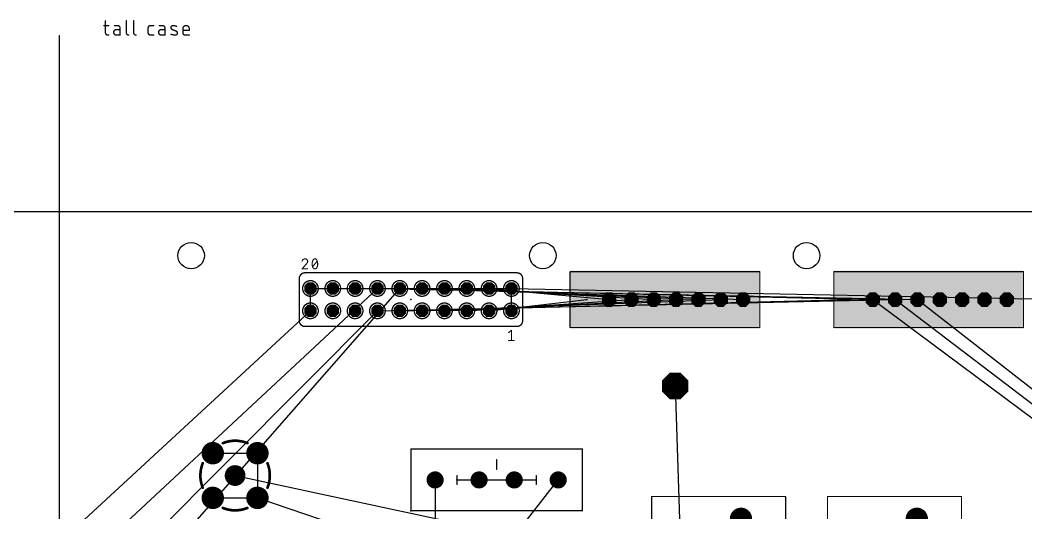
# Model space of a CAD drawing. Extents: x -180 to 275, y -75 to 92.
# Drawn here: x 90.5 to 204.9, y 35.8 to 91.8 of the extents above; entities that cross this region are included whole.
import ezdxf

# ---------------------------------------------------------------- set-up
doc = ezdxf.new("R2010")
doc.units = 0
for name, color, linetype in [('17', 110, 'CONTINUOUS'), ('19', 53, 'CONTINUOUS'), ('20', 31, 'CONTINUOUS'), ('21', 253, 'CONTINUOUS'), ('23', 53, 'CONTINUOUS'), ('39', 12, 'CONTINUOUS'), ('51', 253, 'CONTINUOUS')]:
    doc.layers.add(name, color=color, linetype=linetype)

# ---------------------------------------------------------------- blocks, each defined once
blk = doc.blocks.new('OCTAGONP')
at = {"const_width": 0.5}
blk.add_lwpolyline([(-0.25, -0.1036), (-0.25, 0.1036), (-0.1036, 0.25), (0.1036, 0.25), (0.25, 0.1036), (0.25, -0.1036), (0.1036, -0.25), (-0.1036, -0.25), (-0.25, -0.1036), (-0.25, 0.1036)], dxfattribs=at)
blk = doc.blocks.new('RECT')
blk.add_solid([(-0.5, -0.5), (0.5, -0.5), (-0.5, 0.5), (0.5, 0.5)])
blk = doc.blocks.new('SQUAREP')
blk.add_solid([(-0.5, -0.5), (0.5, -0.5), (-0.5, 0.5), (0.5, 0.5)])
blk = doc.blocks.new('ROUNDP')
at = {"const_width": 0.5}
blk.add_lwpolyline([(0, -0.25, 1), (0, 0.25, 1), (0, -0.25)], format="xyb", dxfattribs=at)

msp = doc.modelspace()

# ---------------------------------------------------------------- linework, layer by layer
at = {"layer": '19'}
for p, q in [((97.5701, 20), (133.73, 61.27)), ((97.5701, 30), (131.19, 61.27)), ((123.57, 61.27), (146.43, 61.27)), ((123.57, 58.73), (123.57, 61.27)), ((131.19, 61.27), (192.62, 60)), ((133.73, 61.27), (187.54, 60)), ((136.27, 61.27), (172.78, 60)), ((138.81, 61.27), (167.7, 60)), ((141.35, 61.27), (162.62, 60)), ((143.89, 61.27), (157.54, 60)), ((146.43, 61.27), (210, 60)), ((146.43, 58.73), (146.43, 61.27)), ((131.19, 58.73), (190.08, 60)), ((133.73, 58.73), (185, 60)), ((136.27, 58.73), (170.24, 60)), ((138.81, 58.73), (165.16, 60)), ((141.35, 58.73), (160.08, 60)), ((143.89, 58.73), (155, 60)), ((187.54, 60), (262.8, 4.0475)), ((190.08, 60), (262.8, 4.6825)), ((192.62, 60), (262.8, 5.3175)), ((92.4299, 30), (123.57, 58.73)), ((97.5701, 25), (131.19, 58.73)), ((165.07, 50.18), (165.5334, 35)), ((112.46, 42.54), (117.54, 42.54)), ((117.54, 42.54), (117.54, 37.46)), ((115, 40), (145.4, 33.5)), ((137.75, 39.5), (137.75, 14.5)), ((140, 24.5), (151.75, 39.5)), ((112.46, 37.46), (117.54, 37.46)), ((117.54, 37.46), (268.73, -13.73))]:
    msp.add_line(p, q, dxfattribs=at)
at = {"layer": '20'}
msp.add_line((275, 70), (-180, 70), dxfattribs=at)
for centre in [(110, 65), (150, 65), (180, 65)]:
    msp.add_circle(centre, 1.5, dxfattribs=at)
at = {"layer": '21'}
for points, const_width in [([(100.2568, 91.7018), (100.2568, 90.3471)], 0.1524), ([(102.6264, 91.7018), (102.6264, 90.3471)], 0.1524), ([(103.4601, 91.7018), (103.4601, 90.3471)], 0.1524), ([(100.0762, 91.1599), (100.6181, 91.1599)], 0.1524), ([(101.6401, 91.1599), (101.2789, 91.1599)], 0.1524), ([(101.9111, 90.7084), (101.5047, 90.7084)], 0.1524), ([(101.9111, 90.0762), (101.9111, 90.889)], 0.1524), ([(105.1055, 90.3471), (105.1055, 90.889)], 0.1524), ([(105.3764, 91.1599), (105.7376, 91.1599)], 0.1524), ([(106.7463, 91.1599), (106.3851, 91.1599)], 0.1524), ([(107.0173, 90.7084), (106.6109, 90.7084)], 0.1524), ([(107.0173, 90.0762), (107.0173, 90.889)], 0.1524), ([(108.2959, 90.5278), (107.8444, 90.7084)], 0.1524), ([(109.0636, 90.3471), (109.0636, 90.7987)], 0.1524), ([(109.7861, 90.6181), (109.0636, 90.6181)], 0.1524), ([(109.7861, 90.7987), (109.7861, 90.6181)], 0.1524), ([(95, 90), (95, -75)], 0.1524), ([(100.5278, 90.0762), (100.6181, 90.0762)], 0.1524), ([(101.5047, 90.0762), (101.9111, 90.0762)], 0.1524), ([(105.7376, 90.0762), (105.3764, 90.0762)], 0.1524), ([(106.6109, 90.0762), (107.0173, 90.0762)], 0.1524), ([(109.7861, 90.0762), (109.3346, 90.0762)], 0.1524), ([(123.1573, 64.1275), (122.6175, 63.4925)], 0.127), ([(123.824, 63.7465), (124.332, 64.3815)], 0.127), ([(122.6175, 63.4925), (123.2525, 63.4925)], 0.127), ([(147.065, 63.048), (122.935, 63.048)], 0.1524), ([(153.095, 63.175), (153.095, 56.825)], 0.127), ([(174.685, 63.175), (153.095, 63.175)], 0.127), ([(174.685, 56.825), (174.685, 63.175)], 0.127), ([(183.095, 63.175), (183.095, 56.825)], 0.127), ([(204.685, 63.175), (183.095, 63.175)], 0.127), ([(204.685, 56.825), (204.685, 63.175)], 0.127), ([(122.3, 62.413), (122.3, 57.587)], 0.1524), ([(147.7, 62.413), (147.7, 57.587)], 0.1524), ([(147.065, 56.952), (122.935, 56.952)], 0.1524), ([(146.1125, 56.2535), (146.43, 56.5075)], 0.127), ([(146.43, 56.5075), (146.43, 55.3645)], 0.127), ([(153.095, 56.825), (174.685, 56.825)], 0.127), ([(183.095, 56.825), (204.685, 56.825)], 0.127), ([(146.1125, 55.3645), (146.7475, 55.3645)], 0.127), ([(154.5, 43), (135, 43)], 0.1524), ([(135, 36), (135, 43)], 0.1524), ([(154.5, 36), (154.5, 43)], 0.1524), ([(144.75, 41.8), (144.75, 40.7)], 0.1524), ([(140.25, 39), (140.25, 40)], 0.1524), ([(149.25, 39), (149.25, 40)], 0.1524), ([(140.2, 39.5), (149.2, 39.5)], 0.1524), ([(162.38, 37.62), (177.62, 37.62)], 0.127), ([(162.38, 22.38), (162.38, 37.62)], 0.127), ([(177.62, 37.62), (177.62, 22.38)], 0.127), ([(182.38, 37.62), (197.62, 37.62)], 0.127), ([(182.38, 22.38), (182.38, 37.62)], 0.127), ([(197.62, 37.62), (197.62, 22.38)], 0.127), ([(135, 36), (154.5, 36)], 0.1524)]:
    msp.add_lwpolyline(points, dxfattribs=dict(at, const_width=const_width))
for points, const_width in [([(100.2949, 91.7018, 1), (100.2187, 91.7018)], 0.0762), ([(102.6645, 91.7018, 1), (102.5883, 91.7018)], 0.0762), ([(103.4982, 91.7018, 1), (103.422, 91.7018)], 0.0762), ([(100.0762, 91.198, 1), (100.0762, 91.1218)], 0.0762), ([(100.2568, 90.3471, 0.4142), (100.5278, 90.0762)], 0.1524), ([(100.2949, 90.3471, 1), (100.2187, 90.3471)], 0.0762), ([(100.2187, 90.3471, 1), (100.2949, 90.3471)], 0.0762), ([(100.6181, 91.1218, 1), (100.6181, 91.198)], 0.0762), ([(101.5047, 90.7084, 1), (101.5047, 90.0762)], 0.1524), ([(101.2789, 91.198, 1), (101.2789, 91.1218)], 0.0762), ([(101.5047, 90.7465, 1), (101.5047, 90.6703)], 0.0762), ([(101.5047, 90.6703, 1), (101.5047, 90.7465)], 0.0762), ([(101.9111, 90.889, 0.4142), (101.6401, 91.1599)], 0.1524), ([(101.6401, 91.198, 1), (101.6401, 91.1218)], 0.0762), ([(101.6401, 91.1218, 1), (101.6401, 91.198)], 0.0762), ([(101.9492, 90.889, 1), (101.873, 90.889)], 0.0762), ([(101.873, 90.889, 1), (101.9492, 90.889)], 0.0762), ([(101.9111, 90.6703, 1), (101.9111, 90.7465)], 0.0762), ([(102.6264, 90.3471, 0.4142), (102.8973, 90.0762)], 0.1524), ([(102.6645, 90.3471, 1), (102.5883, 90.3471)], 0.0762), ([(102.5883, 90.3471, 1), (102.6645, 90.3471)], 0.0762), ([(103.4601, 90.3471, 0.4142), (103.731, 90.0762)], 0.1524), ([(103.4982, 90.3471, 1), (103.422, 90.3471)], 0.0762), ([(103.422, 90.3471, 1), (103.4982, 90.3471)], 0.0762), ([(105.3764, 91.1599, 0.4142), (105.1055, 90.889)], 0.1524), ([(105.1436, 90.889, 1), (105.0674, 90.889)], 0.0762), ([(105.0674, 90.889, 1), (105.1436, 90.889)], 0.0762), ([(105.1055, 90.3471, 0.4142), (105.3764, 90.0762)], 0.1524), ([(105.1436, 90.3471, 1), (105.0674, 90.3471)], 0.0762), ([(105.0674, 90.3471, 1), (105.1436, 90.3471)], 0.0762), ([(105.3764, 91.198, 1), (105.3764, 91.1218)], 0.0762), ([(105.3764, 91.1218, 1), (105.3764, 91.198)], 0.0762), ([(105.7376, 91.1218, 1), (105.7376, 91.198)], 0.0762), ([(106.6109, 90.7084, 1), (106.6109, 90.0762)], 0.1524), ([(106.3851, 91.198, 1), (106.3851, 91.1218)], 0.0762), ([(106.6109, 90.7465, 1), (106.6109, 90.6703)], 0.0762), ([(106.6109, 90.6703, 1), (106.6109, 90.7465)], 0.0762), ([(107.0173, 90.889, 0.4142), (106.7463, 91.1599)], 0.1524), ([(106.7463, 91.198, 1), (106.7463, 91.1218)], 0.0762), ([(106.7463, 91.1218, 1), (106.7463, 91.198)], 0.0762), ([(107.0554, 90.889, 1), (106.9792, 90.889)], 0.0762), ([(106.9792, 90.889, 1), (107.0554, 90.889)], 0.0762), ([(107.0173, 90.6703, 1), (107.0173, 90.7465)], 0.0762), ([(107.9347, 91.1599, 0.8318), (107.8444, 90.7084)], 0.1524), ([(107.8585, 90.7437, 1), (107.8302, 90.673)], 0.0762), ([(107.8302, 90.673, 1), (107.8585, 90.7438)], 0.0762), ([(107.9352, 91.198, 1), (107.9341, 91.1218)], 0.0762), ([(108.3411, 91.0696, 0.1025), (107.9347, 91.1599)], 0.1524), ([(107.9341, 91.1218, 1), (107.9352, 91.198)], 0.0762), ([(108.2056, 90.0762, 0.8318), (108.2959, 90.5278)], 0.1524), ([(108.3101, 90.5631, 1), (108.2818, 90.4924)], 0.0762), ([(108.2818, 90.4924, 1), (108.3101, 90.5631)], 0.0762), ([(108.3254, 91.0349, 1), (108.3567, 91.1044)], 0.0762), ([(109.7861, 90.7987, 1), (109.0636, 90.7987)], 0.1524), ([(109.1017, 90.7987, 1), (109.0255, 90.7987)], 0.0762), ([(109.0255, 90.7987, 1), (109.1017, 90.7987)], 0.0762), ([(109.0636, 90.6562, 1), (109.0636, 90.58)], 0.0762), ([(109.0636, 90.3471, 0.4142), (109.3346, 90.0762)], 0.1524), ([(109.1017, 90.3471, 1), (109.0255, 90.3471)], 0.0762), ([(109.0255, 90.3471, 1), (109.1017, 90.3471)], 0.0762), ([(109.8242, 90.7987, 1), (109.748, 90.7987)], 0.0762), ([(109.748, 90.7987, 1), (109.8242, 90.7987)], 0.0762), ([(109.748, 90.6181, 1), (109.8242, 90.6181)], 0.0762), ([(109.7861, 90.58, 1), (109.7861, 90.6562)], 0.0762), ([(95.0381, 90, 1), (94.9619, 90)], 0.0762), ([(100.5278, 90.1143, 1), (100.5278, 90.0381)], 0.0762), ([(100.5278, 90.0381, 1), (100.5278, 90.1143)], 0.0762), ([(100.6181, 90.0381, 1), (100.6181, 90.1143)], 0.0762), ([(101.5047, 90.1143, 1), (101.5047, 90.0381)], 0.0762), ([(101.5047, 90.0381, 1), (101.5047, 90.1143)], 0.0762), ([(101.873, 90.0762, 1), (101.9492, 90.0762)], 0.0762), ([(101.9111, 90.0381, 1), (101.9111, 90.1143)], 0.0762), ([(102.8973, 90.0381, 1), (102.8973, 90.1143)], 0.0762), ([(103.731, 90.0381, 1), (103.731, 90.1143)], 0.0762), ([(105.3764, 90.1143, 1), (105.3764, 90.0381)], 0.0762), ([(105.3764, 90.0381, 1), (105.3764, 90.1143)], 0.0762), ([(105.7376, 90.0381, 1), (105.7376, 90.1143)], 0.0762), ([(106.6109, 90.1143, 1), (106.6109, 90.0381)], 0.0762), ([(106.6109, 90.0381, 1), (106.6109, 90.1143)], 0.0762), ([(106.9792, 90.0762, 1), (107.0554, 90.0762)], 0.0762), ([(107.0173, 90.0381, 1), (107.0173, 90.1143)], 0.0762), ([(107.7218, 90.2024, 1), (107.696, 90.1307)], 0.0762), ([(107.7089, 90.1665, 0.083), (108.2056, 90.0762)], 0.1524), ([(108.2062, 90.1143, 1), (108.2051, 90.0381)], 0.0762), ([(108.2051, 90.0381, 1), (108.2062, 90.1143)], 0.0762), ([(109.3346, 90.1143, 1), (109.3346, 90.0381)], 0.0762), ([(109.3346, 90.0381, 1), (109.3346, 90.1143)], 0.0762), ([(109.7861, 90.0381, 1), (109.7861, 90.1143)], 0.0762), ([(122.9668, 64.6355, 0.3252), (122.6175, 64.3815)], 0.127), ([(122.5873, 64.3913, 1), (122.6477, 64.3717)], 0.0635), ([(123.2525, 64.3498, 0.4142), (122.9668, 64.6355)], 0.127), ([(122.9668, 64.6673, 1), (122.9668, 64.6038)], 0.0635), ([(122.9667, 64.6038, 1), (122.9668, 64.6673)], 0.0635), ([(123.1573, 64.1275, 0.2053), (123.2525, 64.3498)], 0.127), ([(123.1354, 64.1505, 1), (123.1791, 64.1045)], 0.0635), ([(123.1814, 64.1069, 1), (123.1331, 64.1481)], 0.0635), ([(123.2842, 64.3498, 1), (123.2208, 64.3497)], 0.0635), ([(123.2208, 64.3498, 1), (123.2843, 64.3498)], 0.0635), ([(123.8558, 64.4768, 0.1139), (123.7605, 64.064)], 0.127), ([(123.7605, 64.064, 0.1139), (123.8558, 63.6513)], 0.127), ([(123.7923, 64.064, 1), (123.7288, 64.064)], 0.0635), ([(123.7288, 64.064, 1), (123.7923, 64.064)], 0.0635), ([(123.8257, 64.487, 1), (123.8858, 64.4665)], 0.0635), ([(124.078, 64.6355, 0.3205), (123.8558, 64.4768)], 0.127), ([(123.8843, 64.4628, 1), (123.8272, 64.4907)], 0.0635), ([(124.3003, 64.4768, 0.3205), (124.078, 64.6355)], 0.127), ([(124.078, 64.6673, 1), (124.078, 64.6038)], 0.0635), ([(124.078, 64.6038, 1), (124.078, 64.6673)], 0.0635), ([(124.3288, 64.4907, 1), (124.2717, 64.4628)], 0.0635), ([(124.3955, 64.064, 0.1139), (124.3003, 64.4768)], 0.127), ([(124.3003, 63.6513, 0.1139), (124.3955, 64.064)], 0.127), ([(124.2702, 64.4665, 1), (124.3303, 64.487)], 0.0635), ([(124.3568, 64.3617, 1), (124.3072, 64.4013)], 0.0635), ([(124.4273, 64.064, 1), (124.3638, 64.064)], 0.0635), ([(124.3638, 64.064, 1), (124.4273, 64.064)], 0.0635), ([(122.935, 63.048, 0.4142), (122.3, 62.413)], 0.1524), ([(122.6175, 63.5243, 1), (122.6175, 63.4607)], 0.0635), ([(122.5933, 63.5131, 1), (122.6417, 63.4719)], 0.0635), ([(122.935, 63.0861, 1), (122.935, 63.0099)], 0.0762), ([(122.935, 63.0099, 1), (122.935, 63.0861)], 0.0762), ([(123.2525, 63.4607, 1), (123.2525, 63.5243)], 0.0635), ([(123.7992, 63.7663, 1), (123.8488, 63.7267)], 0.0635), ([(123.8858, 63.6615, 1), (123.8257, 63.641)], 0.0635), ([(123.8558, 63.6513, 0.3205), (124.078, 63.4925)], 0.127), ([(123.8272, 63.6373, 1), (123.8843, 63.6652)], 0.0635), ([(124.078, 63.5243, 1), (124.078, 63.4607)], 0.0635), ([(124.078, 63.4925, 0.3205), (124.3003, 63.6513)], 0.127), ([(124.078, 63.4607, 1), (124.078, 63.5243)], 0.0635), ([(124.2717, 63.6652, 1), (124.3288, 63.6373)], 0.0635), ([(124.3303, 63.641, 1), (124.2702, 63.6615)], 0.0635), ([(147.7, 62.413, 0.4142), (147.065, 63.048)], 0.1524), ([(147.065, 63.0861, 1), (147.065, 63.0099)], 0.0762), ([(147.065, 63.0099, 1), (147.065, 63.0861)], 0.0762), ([(153.095, 63.2068, 1), (153.095, 63.1433)], 0.0635), ([(153.1267, 63.175, 1), (153.0633, 63.175)], 0.0635), ([(174.7167, 63.175, 1), (174.6533, 63.175)], 0.0635), ([(174.685, 63.1433, 1), (174.685, 63.2068)], 0.0635), ([(183.095, 63.2068, 1), (183.095, 63.1433)], 0.0635), ([(183.1267, 63.175, 1), (183.0633, 63.175)], 0.0635), ([(204.7167, 63.175, 1), (204.6533, 63.175)], 0.0635), ([(204.685, 63.1433, 1), (204.685, 63.2068)], 0.0635), ([(122.3381, 62.413, 1), (122.2619, 62.413)], 0.0762), ([(122.2619, 62.413, 1), (122.3381, 62.413)], 0.0762), ([(147.7381, 62.413, 1), (147.6619, 62.413)], 0.0762), ([(147.6619, 62.413, 1), (147.7381, 62.413)], 0.0762), ([(122.3, 57.587, 0.4142), (122.935, 56.952)], 0.1524), ([(122.3381, 57.587, 1), (122.2619, 57.587)], 0.0762), ([(122.2619, 57.587, 1), (122.3381, 57.587)], 0.0762), ([(147.065, 56.952, 0.4142), (147.7, 57.587)], 0.1524), ([(147.7381, 57.587, 1), (147.6619, 57.587)], 0.0762), ([(147.6619, 57.587, 1), (147.7381, 57.587)], 0.0762), ([(122.935, 56.9901, 1), (122.935, 56.9139)], 0.0762), ([(122.935, 56.9139, 1), (122.935, 56.9901)], 0.0762), ([(146.0927, 56.2783, 1), (146.1323, 56.2287)], 0.0635), ([(146.4617, 56.5075, 1), (146.3983, 56.5075)], 0.0635), ([(146.4498, 56.4827, 1), (146.4102, 56.5323)], 0.0635), ([(147.065, 56.9901, 1), (147.065, 56.9139)], 0.0762), ([(147.065, 56.9139, 1), (147.065, 56.9901)], 0.0762), ([(153.095, 56.8568, 1), (153.095, 56.7933)], 0.0635), ([(153.0633, 56.825, 1), (153.1267, 56.825)], 0.0635), ([(174.6533, 56.825, 1), (174.7167, 56.825)], 0.0635), ([(174.685, 56.7933, 1), (174.685, 56.8568)], 0.0635), ([(183.095, 56.8568, 1), (183.095, 56.7933)], 0.0635), ([(183.0633, 56.825, 1), (183.1267, 56.825)], 0.0635), ([(204.6533, 56.825, 1), (204.7167, 56.825)], 0.0635), ([(204.685, 56.7933, 1), (204.685, 56.8568)], 0.0635), ([(146.1125, 55.3963, 1), (146.1125, 55.3327)], 0.0635), ([(146.3983, 55.3645, 1), (146.4617, 55.3645)], 0.0635), ([(146.7475, 55.3327, 1), (146.7475, 55.3963)], 0.0635), ([(116.397, 43.683, 0.1987), (113.603, 43.683)], 0.3048), ([(113.5739, 43.7534, 1), (113.6321, 43.6126)], 0.1524), ([(116.3679, 43.6126, 1), (116.4261, 43.7534)], 0.1524), ([(135, 43.0381, 1), (135, 42.9619)], 0.0762), ([(135.0381, 43, 1), (134.9619, 43)], 0.0762), ([(154.5381, 43, 1), (154.4619, 43)], 0.0762), ([(154.5, 42.9619, 1), (154.5, 43.0381)], 0.0762), ([(111.317, 41.397, 0.191), (111.317, 38.603)], 0.3048), ([(111.3878, 41.3689, 1), (111.2462, 41.4251)], 0.1524), ([(118.683, 38.603, 0.191), (118.683, 41.397)], 0.3048), ([(118.7538, 41.4251, 1), (118.6122, 41.3689)], 0.1524), ([(144.7881, 41.8, 1), (144.7119, 41.8)], 0.0762), ([(140.2881, 40, 1), (140.2119, 40)], 0.0762), ([(144.7119, 40.7, 1), (144.7881, 40.7)], 0.0762), ([(149.2881, 40, 1), (149.2119, 40)], 0.0762), ([(140.2, 39.5381, 1), (140.2, 39.4619)], 0.0762), ([(140.2119, 39, 1), (140.2881, 39)], 0.0762), ([(149.2, 39.4619, 1), (149.2, 39.5381)], 0.0762), ([(149.2119, 39, 1), (149.2881, 39)], 0.0762), ([(111.2462, 38.5749, 1), (111.3878, 38.6311)], 0.1524), ([(118.6122, 38.6311, 1), (118.7538, 38.5749)], 0.1524), ([(162.38, 37.6518, 1), (162.38, 37.5883)], 0.0635), ([(162.4117, 37.62, 1), (162.3483, 37.62)], 0.0635), ([(177.6517, 37.62, 1), (177.5883, 37.62)], 0.0635), ([(177.62, 37.5883, 1), (177.62, 37.6518)], 0.0635), ([(182.38, 37.6518, 1), (182.38, 37.5883)], 0.0635), ([(182.4117, 37.62, 1), (182.3483, 37.62)], 0.0635), ([(197.6517, 37.62, 1), (197.5883, 37.62)], 0.0635), ([(197.62, 37.5883, 1), (197.62, 37.6518)], 0.0635), ([(113.603, 36.317, 0.1987), (116.397, 36.317)], 0.3048), ([(113.6321, 36.3874, 1), (113.5739, 36.2466)], 0.1524), ([(116.4261, 36.2466, 1), (116.3679, 36.3874)], 0.1524), ([(135, 36.0381, 1), (135, 35.9619)], 0.0762), ([(134.9619, 36, 1), (135.0381, 36)], 0.0762), ([(154.4619, 36, 1), (154.5381, 36)], 0.0762), ([(154.5, 35.9619, 1), (154.5, 36.0381)], 0.0762)]:
    msp.add_lwpolyline(points, format="xyb", dxfattribs=dict(at, const_width=const_width))
at = {"layer": '23'}
for p in [(135, 60), (155, 60), (185, 60), (165.07, 50.18), (115, 40), (135, 36)]:
    msp.add_point(p, dxfattribs=at)
at = {"layer": '51'}
for points, const_width in [([(123.57, 60.381, 1), (123.57, 62.159, 1), (123.57, 60.381)], 0.1524), ([(126.11, 60.381, 1), (126.11, 62.159, 1), (126.11, 60.381)], 0.1524), ([(128.65, 60.381, 1), (128.65, 62.159, 1), (128.65, 60.381)], 0.1524), ([(131.19, 60.381, 1), (131.19, 62.159, 1), (131.19, 60.381)], 0.1524), ([(133.73, 60.381, 1), (133.73, 62.159, 1), (133.73, 60.381)], 0.1524), ([(136.27, 60.381, 1), (136.27, 62.159, 1), (136.27, 60.381)], 0.1524), ([(138.81, 60.381, 1), (138.81, 62.159, 1), (138.81, 60.381)], 0.1524), ([(141.35, 60.381, 1), (141.35, 62.159, 1), (141.35, 60.381)], 0.1524), ([(143.89, 60.381, 1), (143.89, 62.159, 1), (143.89, 60.381)], 0.1524), ([(146.43, 60.381, 1), (146.43, 62.159, 1), (146.43, 60.381)], 0.1524), ([(123.57, 61.143, 1), (123.57, 61.397, 1), (123.57, 61.143)], 0.4064), ([(126.11, 61.143, 1), (126.11, 61.397, 1), (126.11, 61.143)], 0.4064), ([(128.65, 61.143, 1), (128.65, 61.397, 1), (128.65, 61.143)], 0.4064), ([(131.19, 61.143, 1), (131.19, 61.397, 1), (131.19, 61.143)], 0.4064), ([(133.73, 61.143, 1), (133.73, 61.397, 1), (133.73, 61.143)], 0.4064), ([(136.27, 61.143, 1), (136.27, 61.397, 1), (136.27, 61.143)], 0.4064), ([(138.81, 61.143, 1), (138.81, 61.397, 1), (138.81, 61.143)], 0.4064), ([(141.35, 61.143, 1), (141.35, 61.397, 1), (141.35, 61.143)], 0.4064), ([(143.89, 61.143, 1), (143.89, 61.397, 1), (143.89, 61.143)], 0.4064), ([(146.43, 61.143, 1), (146.43, 61.397, 1), (146.43, 61.143)], 0.4064), ([(123.57, 57.841, 1), (123.57, 59.619, 1), (123.57, 57.841)], 0.1524), ([(126.11, 57.841, 1), (126.11, 59.619, 1), (126.11, 57.841)], 0.1524), ([(128.65, 57.841, 1), (128.65, 59.619, 1), (128.65, 57.841)], 0.1524), ([(131.19, 57.841, 1), (131.19, 59.619, 1), (131.19, 57.841)], 0.1524), ([(133.73, 57.841, 1), (133.73, 59.619, 1), (133.73, 57.841)], 0.1524), ([(136.27, 57.841, 1), (136.27, 59.619, 1), (136.27, 57.841)], 0.1524), ([(138.81, 57.841, 1), (138.81, 59.619, 1), (138.81, 57.841)], 0.1524), ([(141.35, 57.841, 1), (141.35, 59.619, 1), (141.35, 57.841)], 0.1524), ([(143.89, 57.841, 1), (143.89, 59.619, 1), (143.89, 57.841)], 0.1524), ([(146.43, 57.841, 1), (146.43, 59.619, 1), (146.43, 57.841)], 0.1524), ([(123.57, 58.603, 1), (123.57, 58.857, 1), (123.57, 58.603)], 0.4064), ([(126.11, 58.603, 1), (126.11, 58.857, 1), (126.11, 58.603)], 0.4064), ([(128.65, 58.603, 1), (128.65, 58.857, 1), (128.65, 58.603)], 0.4064), ([(131.19, 58.603, 1), (131.19, 58.857, 1), (131.19, 58.603)], 0.4064), ([(133.73, 58.603, 1), (133.73, 58.857, 1), (133.73, 58.603)], 0.4064), ([(136.27, 58.603, 1), (136.27, 58.857, 1), (136.27, 58.603)], 0.4064), ([(138.81, 58.603, 1), (138.81, 58.857, 1), (138.81, 58.603)], 0.4064), ([(141.35, 58.603, 1), (141.35, 58.857, 1), (141.35, 58.603)], 0.4064), ([(143.89, 58.603, 1), (143.89, 58.857, 1), (143.89, 58.603)], 0.4064), ([(146.43, 58.603, 1), (146.43, 58.857, 1), (146.43, 58.603)], 0.4064)]:
    msp.add_lwpolyline(points, format="xyb", dxfattribs=dict(at, const_width=const_width))

# ---------------------------------------------------------------- block references
at = {"layer": '17', "xscale": 1.4224, "yscale": 1.4224, "rotation": 180}
for p in [(123.57, 61.27), (123.57, 61.27), (126.11, 61.27), (126.11, 61.27), (128.65, 61.27), (128.65, 61.27), (131.19, 61.27), (131.19, 61.27), (133.73, 61.27), (133.73, 61.27), (136.27, 61.27), (136.27, 61.27), (138.81, 61.27), (138.81, 61.27), (141.35, 61.27), (141.35, 61.27), (143.89, 61.27), (143.89, 61.27), (146.43, 61.27), (146.43, 61.27), (123.57, 58.73), (123.57, 58.73), (126.11, 58.73), (126.11, 58.73), (128.65, 58.73), (128.65, 58.73), (131.19, 58.73), (131.19, 58.73), (133.73, 58.73), (133.73, 58.73), (136.27, 58.73), (136.27, 58.73), (138.81, 58.73), (138.81, 58.73), (141.35, 58.73), (141.35, 58.73), (143.89, 58.73), (143.89, 58.73), (146.43, 58.73), (146.43, 58.73)]:
    msp.add_blockref('OCTAGONP', p, dxfattribs=at)
at = {"layer": '17'}
for name, p, xscale, yscale in [('SQUAREP', (155, 60), 1.65, 1.65), ('SQUAREP', (155, 60), 1.65, 1.65), ('OCTAGONP', (157.54, 60), 1.65, 1.65), ('OCTAGONP', (157.54, 60), 1.65, 1.65), ('OCTAGONP', (160.08, 60), 1.65, 1.65), ('OCTAGONP', (160.08, 60), 1.65, 1.65), ('OCTAGONP', (162.62, 60), 1.65, 1.65), ('OCTAGONP', (162.62, 60), 1.65, 1.65), ('OCTAGONP', (165.16, 60), 1.65, 1.65), ('OCTAGONP', (165.16, 60), 1.65, 1.65), ('OCTAGONP', (167.7, 60), 1.65, 1.65), ('OCTAGONP', (167.7, 60), 1.65, 1.65), ('OCTAGONP', (170.24, 60), 1.65, 1.65), ('OCTAGONP', (170.24, 60), 1.65, 1.65), ('OCTAGONP', (172.78, 60), 1.65, 1.65), ('OCTAGONP', (172.78, 60), 1.65, 1.65), ('SQUAREP', (185, 60), 1.65, 1.65), ('SQUAREP', (185, 60), 1.65, 1.65), ('OCTAGONP', (187.54, 60), 1.65, 1.65), ('OCTAGONP', (187.54, 60), 1.65, 1.65), ('OCTAGONP', (190.08, 60), 1.65, 1.65), ('OCTAGONP', (190.08, 60), 1.65, 1.65), ('OCTAGONP', (192.62, 60), 1.65, 1.65), ('OCTAGONP', (192.62, 60), 1.65, 1.65), ('OCTAGONP', (195.16, 60), 1.65, 1.65), ('OCTAGONP', (195.16, 60), 1.65, 1.65), ('OCTAGONP', (197.7, 60), 1.65, 1.65), ('OCTAGONP', (197.7, 60), 1.65, 1.65), ('OCTAGONP', (200.24, 60), 1.65, 1.65), ('OCTAGONP', (200.24, 60), 1.65, 1.65), ('OCTAGONP', (202.78, 60), 1.65, 1.65), ('OCTAGONP', (202.78, 60), 1.65, 1.65), ('OCTAGONP', (165.07, 50.18), 3, 3), ('OCTAGONP', (165.07, 50.18), 3, 3), ('ROUNDP', (112.46, 42.54), 2.5527, 2.5527), ('ROUNDP', (112.46, 42.54), 2.5527, 2.5527), ('ROUNDP', (117.54, 42.54), 2.5527, 2.5527), ('ROUNDP', (117.54, 42.54), 2.5527, 2.5527), ('ROUNDP', (115, 40), 2.3622, 2.3622), ('ROUNDP', (115, 40), 2.3622, 2.3622), ('ROUNDP', (137.75, 39.5), 1.95, 1.95), ('ROUNDP', (137.75, 39.5), 1.95, 1.95), ('ROUNDP', (142.75, 39.5), 1.95, 1.95), ('ROUNDP', (142.75, 39.5), 1.95, 1.95), ('ROUNDP', (146.75, 39.5), 1.95, 1.95), ('ROUNDP', (146.75, 39.5), 1.95, 1.95), ('ROUNDP', (151.75, 39.5), 1.95, 1.95), ('ROUNDP', (151.75, 39.5), 1.95, 1.95), ('ROUNDP', (112.46, 37.46), 2.5527, 2.5527), ('ROUNDP', (112.46, 37.46), 2.5527, 2.5527), ('ROUNDP', (117.54, 37.46), 2.5527, 2.5527), ('ROUNDP', (117.54, 37.46), 2.5527, 2.5527), ('ROUNDP', (172.54, 35.08), 2.54, 2.54), ('ROUNDP', (172.54, 35.08), 2.54, 2.54), ('ROUNDP', (192.54, 35.08), 2.54, 2.54), ('ROUNDP', (192.54, 35.08), 2.54, 2.54)]:
    msp.add_blockref(name, p, dxfattribs=dict(at, xscale=xscale, yscale=yscale))
at = {"layer": '39', "xscale": 21.59, "yscale": 6.604}
for p in [(163.89, 60), (193.89, 60)]:
    msp.add_blockref('RECT', p, dxfattribs=at)

doc.saveas('drawing.dxf')
